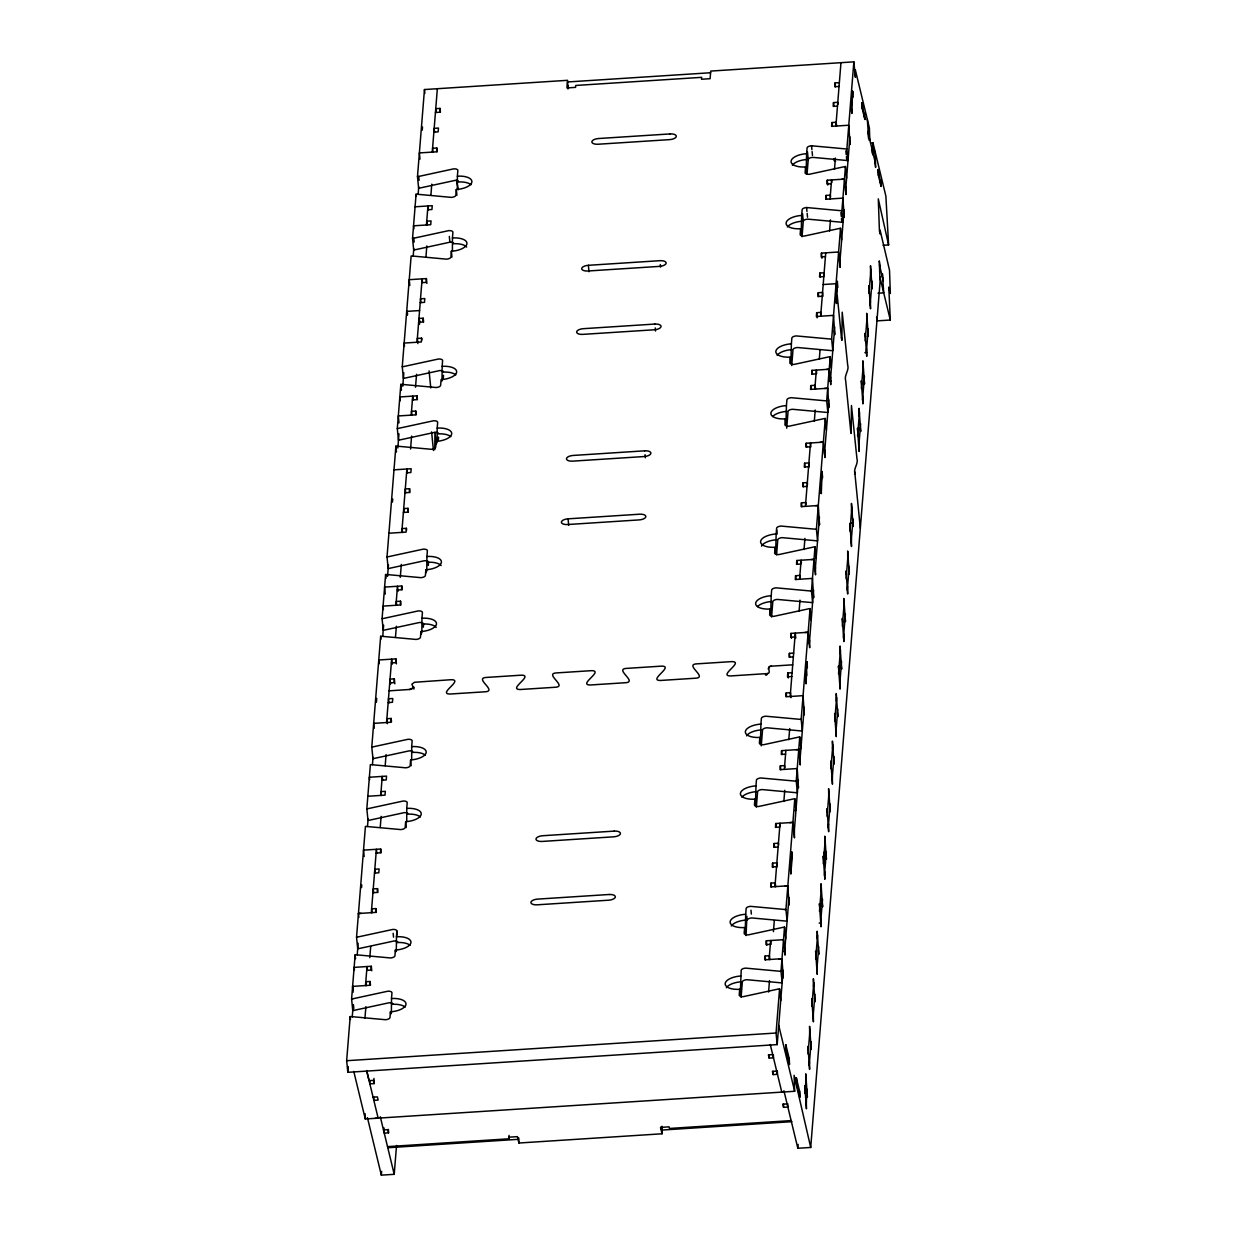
<?xml version="1.0" encoding="UTF-8"?>
<svg xmlns="http://www.w3.org/2000/svg" width="1237" height="1237" viewBox="0 0 1237 1237"><rect width="100%" height="100%" fill="white"/><g stroke="black" fill="none" stroke-linecap="round" stroke-linejoin="round"><path stroke-width="1.5" d="M434.775 449.742L434.96 432.378L436.352 444.176M860.333 528.276L854.968 474.173C853.066 468.313 858.803 463.952 856.885 458.107L851.458 405.504L851.149 433.476L850.84 432.378L845.706 380.872C843.804 375.012 849.556 370.636 847.639 364.776L842.211 312.172L841.887 340.144L841.438 337.747M792.159 857.782L791.649 851.659L790.83 873.941L792.159 857.782L791.587 851.984M805.55 677.69L806.06 683.798L806.988 661.687L805.55 677.69L806.122 683.489M820.78 487.548L821.291 493.656L822.11 471.374L820.78 487.548L821.353 493.331M836.011 297.406L836.521 303.513L837.341 281.232L836.011 297.406L836.583 303.189M851.242 107.263L851.767 113.371L852.633 91.105L851.242 107.263L851.829 113.046M783.145 970.287L777.192 1044.6L347.813 1072.309L346.654 1060.712L350.195 1016.598A4.314 1.871 -5.6 0 1 351.401 1016.613L385.542 1019.721A4.314 1.886 -5.7 0 0 389.98 1017.541L390.444 1011.835A15.091 6.587 -5.7 0 0 405.999 1004.212A15.091 6.587 -5.7 0 0 391.51 998.522L391.959 992.832A4.314 1.886 -5.7 0 0 387.83 991.208L352.839 998.785M353.998 1010.382A4.314 1.902 -5.6 0 1 352.746 1010.536L351.602 998.939L355.143 954.825A4.314 1.917 -5.7 0 1 356.38 954.809L390.49 957.964A4.314 1.886 -5.7 0 0 394.928 955.784L395.392 950.078A15.091 6.587 -5.7 0 0 410.947 942.455A15.091 6.587 -5.7 0 0 396.458 936.765L396.907 931.059A4.314 1.886 -5.6 0 0 392.778 929.435L357.787 937.012A4.314 1.902 -5.6 0 1 356.55 937.182L357.709 948.764A4.314 1.84 -5.8 0 0 358.916 948.563L393.923 941.017A4.314 1.886 -5.7 0 1 397.819 941.96M356.55 937.182L365.425 826.455A4.314 1.871 -5.6 0 1 366.631 826.486L400.773 829.579A4.314 1.886 -5.7 0 0 405.21 827.398L405.674 821.693A15.091 6.587 -5.7 0 0 421.229 814.07A15.091 6.587 -5.7 0 0 406.741 808.395L407.205 802.689A4.314 1.886 -5.7 0 0 403.061 801.05L368.069 808.642A4.314 1.902 -5.6 0 1 366.832 808.812L367.992 820.394A4.314 1.902 -5.6 0 0 369.229 820.239L404.205 812.647A4.314 1.886 -5.7 0 1 407.731 813.266M366.832 808.797L370.373 764.682A4.314 1.871 -5.6 0 1 371.595 764.698L405.721 767.806A4.314 1.886 -5.7 0 0 410.174 765.641L410.622 759.935A15.091 6.587 -5.7 0 0 426.193 752.312A15.091 6.587 -5.7 0 0 411.689 746.622L412.153 740.917A4.314 1.886 -5.7 0 0 408.009 739.293L373.017 746.87A4.314 1.871 -5.7 0 1 371.796 747.024L372.94 758.621A4.314 1.871 -5.7 0 0 374.162 758.451L409.153 750.874A4.314 1.886 -5.7 0 1 412.679 751.508M371.78 747.04L380.656 636.313A4.314 1.886 -5.7 0 1 381.877 636.313L416.003 639.436A4.314 1.886 -5.7 0 0 420.456 637.256L420.905 631.55A15.091 6.587 -5.7 0 0 436.475 623.927A15.091 6.587 -5.7 0 0 421.972 618.237L422.435 612.531A4.314 1.886 -5.7 0 0 418.292 610.908L383.3 618.5A4.314 1.886 -5.6 0 1 382.078 618.655L383.223 630.236A4.314 1.871 -5.7 0 0 384.444 630.081L419.436 622.505A4.314 1.886 -5.7 0 1 423.58 624.128L423.332 627.221M382.078 618.655L385.604 574.54A4.314 1.886 -5.7 0 1 386.825 574.54L420.951 577.664A4.314 1.886 -5.7 0 0 425.404 575.483L425.853 569.778A15.091 6.587 -5.7 0 0 441.423 562.155A15.091 6.587 -5.7 0 0 426.92 556.48L427.383 550.774A4.314 1.886 -5.7 0 0 423.24 549.151L388.263 556.727A4.314 1.886 -5.6 0 1 387.026 556.897L388.171 568.479A4.314 1.886 -5.6 0 0 389.408 568.324L424.384 560.732A4.314 1.886 -5.7 0 1 428.528 562.356L428.28 565.448M387.026 556.882L395.886 446.17A4.314 1.871 -5.6 0 1 397.108 446.17L431.234 449.294A4.314 1.886 -5.7 0 0 435.687 447.114L436.135 441.408A15.091 6.587 -5.7 0 0 451.706 433.785A15.091 6.587 -5.7 0 0 437.202 428.095L437.666 422.389A4.314 1.886 -5.6 0 0 433.522 420.766L398.546 428.358A4.314 1.886 -5.6 0 1 397.309 428.512L398.453 440.094A4.314 1.886 -5.6 0 0 399.69 439.955L434.666 432.362A4.314 1.886 -5.7 0 1 438.563 433.306M397.309 428.512L400.834 384.398A4.314 1.886 -5.7 0 1 402.056 384.398L436.182 387.521A4.314 1.886 -5.7 0 0 440.635 385.341L441.083 379.635A15.091 6.587 -5.7 0 0 456.654 372.012A15.091 6.587 -5.7 0 0 442.15 366.338L442.614 360.632A4.314 1.886 -5.7 0 0 438.47 359.008L403.494 366.585A4.314 1.871 -5.7 0 1 402.257 366.74L403.401 378.336A4.314 1.902 -5.6 0 0 404.654 378.182L439.614 370.59A4.314 1.886 -5.7 0 1 443.511 371.533M402.257 366.74L411.132 256.013A4.314 1.886 -5.7 0 1 412.354 256.013L446.48 259.151A4.314 1.886 -5.7 0 0 450.917 256.971L451.381 251.266A15.091 6.587 -5.7 0 0 466.937 243.643A15.091 6.587 -5.7 0 0 452.448 237.952L452.897 232.247A4.314 1.886 -5.7 0 0 448.753 230.623L413.776 238.215A4.314 1.886 -5.7 0 1 412.539 238.37L413.684 249.951A4.314 1.886 -5.7 0 0 414.921 249.797L449.912 242.205A4.314 1.886 -5.7 0 1 453.438 242.839M412.539 238.37L416.08 194.255A4.314 1.886 -5.7 0 1 417.302 194.255L451.428 197.379A4.314 1.886 -5.7 0 0 455.865 195.199L456.329 189.493A15.091 6.587 -5.7 0 0 471.885 181.87A15.091 6.587 -5.7 0 0 457.396 176.18L457.845 170.49A4.314 1.886 -5.7 0 0 453.701 168.85L418.724 176.443A4.314 1.886 -5.7 0 1 417.487 176.597L418.632 188.194A4.314 1.886 -5.7 0 0 419.869 188.024L454.86 180.447A4.314 1.886 -5.7 0 1 458.386 181.066M417.487 176.597L424.461 89.543L567.597 80.312L566.979 87.92L575.576 87.363L575.715 85.461L701.673 77.343L701.518 79.245L710.115 78.689L710.718 71.081L853.855 61.85L855.385 77.297L855.324 69.844L869.379 127.952L869.812 139.936A4.314 1.608 -2 0 1 868.869 139.967M361.56 887.609L361.776 884.965M376.419 702.214L376.728 698.348M392.454 502.036L392.732 499.068M407.421 315.188L407.576 313.208M422.25 130.194L422.497 127.024M347.813 1072.309L348.262 1066.557M352.236 1017L353.148 1005.588M357.215 954.809L358.142 943.305M367.497 826.44L368.1 819.049M372.445 764.667L373.048 757.26M382.743 636.297L383.625 625.195M387.537 576.365L388.464 564.83M397.819 448.01L398.963 433.816M402.767 386.222L403.834 372.863M413.204 256.013L413.792 248.606M418.152 194.224L418.74 186.818M365.487 985.564L367.018 966.545L367.404 970.411M371.332 912.674L376.404 849.293L376.79 853.159M380.733 795.422L382.248 776.403L382.635 780.269M386.562 722.532L391.65 659.151L392.16 664.3M395.964 605.28L397.479 586.261L397.989 591.41M401.793 532.389L406.88 469.009L407.267 472.874M411.194 415.137L412.71 396.118L413.096 399.984M417.039 342.247L422.111 278.866L422.435 282.175M426.425 224.979L427.956 205.976L428.327 209.842M432.27 152.105L437.341 88.724M419.513 324.264L419.791 320.739M364.961 1018.066L365.874 1006.655M369.801 957.67L370.698 946.568M380.238 827.46L381.12 816.358M385.186 765.688L386.068 754.57M395.469 637.318L396.366 626.216M400.278 577.385L401.314 564.428M410.56 449.031L411.596 436.073M415.508 387.243L416.544 374.285M425.93 257.033L426.827 245.931M430.893 195.245L431.775 184.143M366.183 985.626L365.796 981.761L370.095 981.482L369.786 985.286L352.607 986.399L352.993 990.249M354.385 969.947L354.138 967.38L371.316 966.267L371.007 970.071L366.709 970.349M372.012 912.736L371.641 908.87L375.924 908.592L375.631 912.396L358.452 913.509L358.838 917.375M373.62 892.774L373.234 888.908L377.532 888.63L377.223 892.434L372.925 892.712M364.173 856.561L363.523 850.128L380.702 849.015L380.393 852.819L376.11 853.097M387.367 723.691L386.872 718.728L391.17 718.45L390.861 722.253L373.682 723.367L374.177 728.33M390.536 684.076L390.042 679.113L394.34 678.835L394.031 682.638L389.732 682.917M379.14 663.836L378.754 659.986L395.933 658.873L395.639 662.676L391.34 662.955M396.644 605.341L396.257 601.476L400.556 601.197L400.247 605.001L383.083 606.099L383.424 609.532M385.295 594.038L384.599 587.096L401.778 585.982L401.468 589.786L397.185 590.064M402.489 532.451L402.102 528.586L406.401 528.307L406.092 532.111L388.913 533.224M404.082 512.474L403.71 508.623L407.994 508.345L407.7 512.149L403.401 512.427M405.659 492.836L405.272 488.971L409.571 488.692L409.261 492.496L404.978 492.774M411.875 415.184L411.504 411.333L415.787 411.055L415.493 414.859L398.314 415.957L398.994 422.915M400.216 400.803L399.829 396.953L417.008 395.84L416.699 399.644L412.416 399.922M417.843 343.592L417.333 338.443L421.631 338.165L421.322 341.969L404.159 343.066L404.484 346.391M419.328 322.331L418.941 318.481L423.224 318.203L422.93 322.007L418.632 322.269M409.803 285.484L409.231 279.686L426.409 278.588L426.1 282.392L421.802 282.67M432.95 152.151L432.579 148.301L436.862 148.023L436.568 151.826L419.389 152.924L419.992 159.109M436.027 111.577L435.749 108.686L440.032 108.408L439.738 112.211L435.439 112.49M391.371 1013.196L391.51 998.537M396.319 951.423L396.458 936.765M406.726 821.569L406.741 808.379M411.674 759.812L411.689 746.622M421.832 632.911L421.972 618.237M426.78 571.138L426.92 556.48M437.078 442.769L437.202 428.095M442.026 380.996L442.15 366.338M452.417 251.142L452.448 237.952M457.365 189.369L457.396 176.18M438.315 440.156L438.563 437.063M443.263 378.398L443.511 375.306M396.536 1145.477L394.216 1174.315L381.336 1175.15L381.645 1171.3M791.896 1121.665L661.656 1130.077L661.95 1126.273M780.733 1000.486L779.573 988.904A4.314 1.917 -5.6 0 0 778.32 989.028L743.36 996.635A4.314 1.886 -5.6 0 1 739.216 995.012L739.68 989.306L740.252 995.105L741.195 970.303A4.314 1.886 -5.7 0 1 745.648 968.123L779.774 971.246A4.314 1.886 -5.7 0 0 780.995 971.261L782.14 982.827A4.299 1.871 -5.6 0 1 780.934 982.812L746.792 979.704A4.314 1.886 -5.7 0 0 742.339 981.884L741.102 997.331M784.722 909.473L750.596 906.35A4.314 1.886 -5.7 0 0 746.143 908.53L745.695 914.236A15.091 6.587 -5.7 0 0 730.124 921.859A15.091 6.587 -5.7 0 0 744.628 927.549L744.164 933.255A4.314 1.886 -5.7 0 0 748.308 934.878L783.284 927.286A4.314 1.855 -5.7 0 1 784.521 927.147L785.681 938.713M756.348 807.189L757.585 791.742A4.314 1.886 -5.7 0 1 762.023 789.562L796.149 792.685A4.299 1.871 -5.6 0 0 797.37 792.685L796.226 781.104A4.314 1.871 -5.6 0 1 795.004 781.088L760.879 777.98A4.314 1.886 -5.7 0 0 756.425 780.16L755.977 785.866A15.091 6.587 -5.7 0 0 740.406 793.489A15.091 6.587 -5.7 0 0 754.91 799.164L754.446 804.87A4.314 1.886 -5.7 0 0 758.59 806.493L793.582 798.916A4.314 1.871 -5.7 0 1 794.803 798.762L795.963 810.343A4.314 1.871 -5.7 0 0 794.726 810.513M761.25 745.865L762.533 729.969A4.314 1.886 -5.7 0 1 766.971 727.789L801.097 730.928A4.314 1.886 -5.7 0 0 802.318 730.928L801.174 719.331A4.314 1.886 -5.7 0 1 799.952 719.331L765.827 716.208A4.314 1.886 -5.7 0 0 761.373 718.388L760.925 724.093A15.091 6.587 -5.7 0 0 745.354 731.716A15.091 6.587 -5.7 0 0 759.858 737.407L759.394 743.112A4.314 1.886 -5.7 0 0 763.538 744.736L798.53 737.144A4.314 1.902 -5.6 0 1 799.767 736.974L800.911 748.571A4.314 1.871 -5.7 0 0 799.674 748.741M771.579 617.047L772.816 601.599A4.314 1.886 -5.7 0 1 777.253 599.419L811.379 602.543A4.314 1.886 -5.7 0 0 812.601 602.558L811.457 590.961A4.314 1.886 -5.7 0 1 810.235 590.961L776.109 587.838A4.314 1.886 -5.7 0 0 771.672 590.018L771.208 595.708A15.091 6.587 -5.7 0 0 755.652 603.347A15.091 6.587 -5.7 0 0 770.141 609.021L769.677 614.727A4.314 1.886 -5.6 0 0 773.821 616.351L808.812 608.774A4.314 1.886 -5.6 0 1 810.049 608.604L811.194 620.201M776.558 554.841L777.764 539.827A4.314 1.886 -5.7 0 1 782.201 537.647L816.327 540.77A4.314 1.886 -5.7 0 0 817.549 540.77L816.405 529.189A4.314 1.871 -5.6 0 1 815.183 529.189L781.057 526.065A4.314 1.886 -5.7 0 0 776.62 528.245L776.156 533.951A15.091 6.587 -5.7 0 0 760.6 541.574A15.091 6.587 -5.7 0 0 775.089 547.264L774.64 552.97A4.314 1.886 -5.6 0 0 778.769 554.593L813.76 547.001A4.314 1.871 -5.7 0 1 814.997 546.847L816.142 558.428M786.701 428.218L788.046 411.457A4.314 1.886 -5.7 0 1 792.5 409.277L826.625 412.4A4.314 1.886 -5.7 0 0 827.847 412.4L826.687 400.819A4.314 1.871 -5.6 0 1 825.481 400.803L791.34 397.695A4.314 1.886 -5.7 0 0 786.902 399.86L786.438 405.566A15.091 6.587 -5.7 0 0 770.883 413.189A15.091 6.587 -5.7 0 0 785.371 418.879L784.923 424.585A4.314 1.886 -5.7 0 0 789.067 426.208L824.043 418.632A4.314 1.886 -5.7 0 1 825.28 418.477L826.424 430.059M791.726 365.58L792.994 349.684A4.314 1.886 -5.7 0 1 797.448 347.504L831.573 350.628A4.314 1.871 -5.6 0 0 832.795 350.628L831.635 339.046A4.314 1.871 -5.6 0 1 830.429 339.031L796.288 335.923A4.314 1.886 -5.7 0 0 791.85 338.103L791.386 343.809A15.091 6.587 -5.7 0 0 775.831 351.432A15.091 6.587 -5.7 0 0 790.319 357.106L789.871 362.812A4.314 1.886 -5.7 0 0 794.015 364.436L828.991 356.859A4.314 1.886 -5.7 0 1 830.228 356.704L831.372 368.286M802.04 236.762L803.277 221.315A4.314 1.886 -5.7 0 1 807.73 219.135L841.856 222.258A4.314 1.886 -5.7 0 0 843.077 222.258L841.918 210.677A4.314 1.886 -5.7 0 1 840.696 210.677L806.586 207.538A4.314 1.886 -5.7 0 0 802.133 209.718L801.669 215.424A15.091 6.587 -5.7 0 0 786.113 223.047A15.091 6.587 -5.7 0 0 800.602 228.737L800.153 234.442A4.314 1.886 -5.7 0 0 804.297 236.066L839.274 228.474A4.314 1.886 -5.7 0 1 840.511 228.319L841.655 239.901M807.034 174.371L808.225 159.542A4.314 1.886 -5.7 0 1 812.678 157.362L846.804 160.485A4.314 1.886 -5.7 0 0 848.025 160.485L846.881 148.904A4.314 1.886 -5.7 0 1 845.66 148.904L811.534 145.78A4.314 1.886 -5.7 0 0 807.081 147.961L806.617 153.666A15.091 6.587 -5.7 0 0 791.062 161.289A15.091 6.587 -5.7 0 0 805.55 166.964L805.101 172.67A4.314 1.886 -5.7 0 0 809.245 174.293L844.222 166.717A4.314 1.871 -5.7 0 1 845.459 166.562L846.603 178.143M745.695 914.236L745.2 933.332L744.628 927.549M755.977 785.866L755.482 804.962L754.91 799.164M760.925 724.093L760.43 743.19L759.858 737.407M771.208 595.708L770.713 614.82L770.141 609.021M776.156 533.951L775.661 553.047L775.089 547.264M786.438 405.566L785.943 424.678L785.371 418.879M791.386 343.809L790.891 362.905L790.319 357.106M801.669 215.424L801.189 234.535L800.602 228.737M806.617 153.666L806.137 172.763L805.55 166.964M746.05 935.574L746.916 916.261M769.801 959.587L769.414 955.722L765.131 956L764.822 959.804L782 958.69L783.222 977.941L782.835 974.091M784.969 947.465L785.047 955.134L783.516 939.687L766.337 940.785L766.043 944.589L770.326 944.31M775.645 886.697L775.259 882.831L770.96 883.11L770.666 886.914L787.83 885.816L789.067 905.067L788.68 901.201M777.238 866.735L776.851 862.869L772.568 863.148L772.259 866.951L776.558 866.673M778.63 845.149L778.429 843.217L774.146 843.495L773.836 847.299L778.135 847.02M794.37 830.213L794.448 837.882L792.917 822.419L775.738 823.533L775.429 827.337L779.727 827.058M784.846 767.512L784.66 765.579L780.361 765.858L780.052 769.661L797.231 768.548L798.453 787.799L798.066 783.949M800.2 757.322L800.277 764.992L798.746 749.545L781.583 750.643L781.274 754.446L785.572 754.168M790.984 697.653L790.489 692.689L786.191 692.967L785.897 696.771L803.076 695.658L804.297 714.909L803.911 711.059M792.097 672.727L787.799 673.005L787.49 676.809L791.788 676.531M793.659 653.074L789.376 653.352L789.067 657.156L793.365 656.878M809.601 640.07L809.678 647.724L808.148 632.277L790.969 633.39L790.659 637.194L794.958 636.916M800.076 577.37L799.891 575.437L795.592 575.715L795.283 579.519L812.462 578.406L813.683 597.657L813.312 593.791M815.446 567.18L815.523 574.849L813.992 559.387L796.814 560.5L796.504 564.304L800.803 564.026M805.921 504.48L805.72 502.547L801.437 502.825L801.128 506.629L818.306 505.516L819.528 524.766L819.141 520.916M807.514 484.517L807.328 482.585L803.029 482.863L802.72 486.667L807.019 486.388M809.276 466.797L808.905 462.932L804.607 463.21L804.297 467.014L808.596 466.736M824.832 449.928L824.909 457.582L823.378 442.135L806.199 443.248L805.906 447.052L810.189 446.773M815.508 389.16L815.121 385.295L810.823 385.573L810.529 389.377L827.692 388.263L828.929 407.514L828.543 403.649M830.676 377.038L830.754 384.692L829.223 369.245L812.044 370.358L811.735 374.162L816.033 373.883M821.152 314.337L820.966 312.404L816.667 312.683L816.358 316.486L833.537 315.373L834.759 334.624L834.387 330.758M822.945 296.308L822.559 292.442L818.26 292.721L817.966 296.524L822.249 296.246M824.321 274.722L824.136 272.789L819.837 273.068L819.528 276.872L823.827 276.593M840.062 259.77L840.139 267.439L838.609 251.992L821.445 253.106L821.136 256.909L825.435 256.631M830.553 197.085L830.352 195.152L826.053 195.431L825.759 199.234L842.923 198.121L844.16 217.372L843.773 213.506M845.907 186.895L845.984 194.549L844.454 179.102L827.275 180.215L826.981 184.019L831.264 183.741M836.583 126.128L836.197 122.262L831.898 122.54L831.589 126.344L848.768 125.231L850.005 144.482L849.618 140.616M837.99 104.233L837.789 102.3L833.506 102.578L833.197 106.367L837.495 106.104M839.366 82.647L835.068 82.925L834.774 86.729L839.057 86.451M769.12 959.525L770.636 940.507L771.022 944.372M774.95 886.635L780.037 823.254L780.284 825.837M784.351 769.383L785.866 750.364M790.18 696.493L795.267 633.112L795.762 638.076M799.581 579.241L801.112 560.222L801.36 562.804M805.426 506.35L810.498 442.97L810.884 446.835M814.812 389.098L816.343 370.079L816.667 373.388M820.657 316.208L825.728 252.827M830.042 198.956L831.573 179.937L831.821 182.504M835.887 126.066L840.959 62.685M768.579 992.028L769.507 980.616M773.419 931.647L774.316 920.529M783.856 801.421L784.753 790.319M788.804 739.649L789.701 728.547M799.087 611.279L799.983 600.177M804.035 549.506L804.931 538.389M814.317 421.137L815.214 410.035M819.281 359.364L820.023 350.102M829.563 230.994L830.444 219.892M834.511 169.206L835.392 158.104M777.192 1044.6L776.047 1033.019L779.573 988.904M780.995 971.246L784.521 927.131M794.803 798.762L785.943 909.473L787.088 921.07A4.314 1.886 -5.7 0 1 785.851 921.07L751.74 917.947A4.314 1.886 -5.7 0 0 747.287 920.112M796.226 781.104L799.751 736.989M801.174 719.331L810.049 608.604M811.457 590.961L814.997 546.847M816.405 529.189L825.28 418.462M826.687 400.819L830.228 356.704M831.635 339.046L840.511 228.319M841.918 210.677L845.459 166.562M846.881 148.904L853.855 61.85M784.675 951.268L788.99 897.397M794.061 834.016L798.375 780.145M799.906 761.126L804.22 707.255M809.292 643.874L813.606 589.987M815.137 570.984L819.451 517.112M824.522 453.732L828.852 399.845M830.367 380.841L834.681 326.955M839.768 263.574L844.082 209.702M845.598 190.699L849.912 136.812M880.218 268.089L879.291 260.899L880.048 282.082L810.714 1147.457L797.834 1148.276L798.143 1144.441M804.9 1093.4L806.153 1077.721M808.055 1053.955L809.957 1030.189M811.874 1006.408L813.776 982.642M815.678 958.876L817.58 935.11M819.482 911.344L821.383 887.578M823.285 863.813L825.203 840.031M827.105 816.265L829.006 792.5M830.908 768.734L832.81 744.968M834.712 721.202L836.629 697.436M838.531 673.655L840.433 649.889M842.335 626.123L844.237 602.357M846.139 578.591L848.041 554.825M849.958 531.06L851.86 507.294M857.566 435.981L859.468 412.215M861.369 388.449L863.287 364.683M865.189 340.917L867.091 317.136M868.992 293.37L870.894 269.604M806.045 1104.997L807.297 1089.302M809.214 1065.536L811.116 1041.77M813.018 1018.005L814.92 994.239M816.822 970.457L818.724 946.692M820.626 922.926L822.543 899.16M824.445 875.394L826.347 851.628M828.249 827.862L830.151 804.081M832.053 780.315L833.97 756.549M835.872 732.783L837.774 709.017M839.676 685.252L841.577 661.486M843.479 637.72L845.381 613.939M847.299 590.173L849.201 566.407M851.102 542.641L853.004 518.875M858.71 447.562L860.627 423.796M862.529 400.03L864.431 376.264M866.333 352.499L868.235 328.733M870.137 304.967L872.054 281.186M820.935 919.122L821.012 926.791L819.404 903.675L819.791 907.541M851.551 511.082L851.473 503.428L853.082 526.545L852.695 522.679M866.642 348.695L866.72 356.364L865.111 333.248L865.483 337.113M413.962 689.04L411.89 684.247L414.395 682.283L451.041 679.716C464.463 679.484 436.847 694.251 450.253 694.019L484.966 691.792C498.094 691.236 473.338 677.984 486.466 677.428L521.179 675.186C534.585 674.969 506.969 689.72 520.39 689.504L555.104 687.262C568.216 686.705 543.476 673.454 556.604 672.913L591.317 670.67C604.723 670.439 577.107 685.205 590.513 684.973L625.226 682.731C638.354 682.19 613.614 668.939 626.726 668.382L661.439 666.14C674.861 665.923 647.245 680.675 660.651 680.458L695.364 678.216C708.492 677.66 683.736 664.408 696.864 663.852L731.577 661.625C744.983 661.393 717.367 676.16 730.789 675.928L765.502 673.686C774.207 674.304 763.677 665.506 772.414 666.109L792.731 664.81M389.098 690.834L410.452 689.411L413.529 688.05L413.653 686.705M841.933 339.989L841.516 338.428M413.807 687.602L409.416 689.535M769.538 666.774L768.177 668.939M770.404 666.465L771.393 666.233M353.983 1010.366L388.975 1002.79A4.314 1.886 -5.7 0 1 392.871 1003.733M710.656 72.736L567.536 81.967L567.783 88.817M433.862 132.127L438.161 131.849L438.47 128.06L434.172 128.323L434.558 132.189M415.075 206.795L432.239 205.698L431.945 209.501L427.646 209.78M883.079 245.297L888.599 244.941L885.878 196.111L872.966 142.781A4.314 1.608 -2 0 0 871.76 142.92M588.364 265.306L659.939 260.682A6.463 2.83 -5.7 0 1 666.14 263.125A6.463 2.83 -5.7 0 1 659.476 266.388L587.915 270.996A6.463 2.83 -5.7 0 1 581.699 268.568A6.463 2.83 -5.7 0 1 588.364 265.306L589.013 271.738M420.209 302.632L424.507 302.354L424.801 298.55L420.518 298.828L420.889 302.694M419.575 310.549L406.695 311.384L406.973 314.275M823.193 284.51L836.073 283.69L836.645 289.473M878.007 293.231L883.728 292.86L882.383 273.686L882.538 277.676M888.599 244.941L878.285 198.863L879.43 230.84L880.203 234.04L880.064 230.036L889.511 270.192L890.346 293.509L888.8 287.123L890.3 320.027L877.42 320.862L876.523 317.167M864.879 352.7L867.029 352.56M828.914 381.027L831.063 380.888M394 469.844L411.163 468.73L410.87 472.534L406.571 472.812M568.061 518.829L639.622 514.205A6.463 2.83 -5.7 0 1 645.838 516.649A6.463 2.83 -5.7 0 1 639.158 519.911L567.597 524.534A6.463 2.83 -5.7 0 1 561.382 522.091A6.463 2.83 -5.7 0 1 568.061 518.829L568.695 525.261M851.242 522.88L853.391 522.741M388.171 702.57L392.454 702.291L392.763 698.488L388.464 698.766L388.897 703.111M381.939 780.207L386.238 779.928L386.547 776.125L369.368 777.238L369.616 779.805M367.837 796.257L385.016 795.144L385.325 791.34L381.027 791.618L381.413 795.484M374.502 873.059L378.8 872.781L379.11 868.977L374.811 869.255L375.198 873.121M358.452 913.509L361.018 913.339M819.172 923.127L821.322 922.988M783.207 951.469L785.356 951.33M346.654 1060.712L776.047 1033.019M772.708 1054.62L768.409 1054.898L769.182 1058.099L773.481 1057.821L773.372 1054.821M373.976 1078.432L374.162 1083.581L369.863 1083.859L369.755 1080.86M373.079 1097.173L377.378 1096.894L378.151 1100.08L373.852 1100.358L373.729 1096.941M776.697 1071.134L772.414 1071.412L773.187 1074.597L777.47 1074.319L777.346 1070.902M353.767 1071.412L365.271 1118.975L794.664 1091.281L794.092 1075.293L810.714 1147.457M383.47 1129.922L387.769 1129.644L388.542 1132.829L384.243 1133.107L384.058 1127.974M787.103 1103.883L782.805 1104.162L783.578 1107.347L787.876 1107.069L787.753 1103.651M387.521 1146.637L509.18 1138.782L509.056 1135.365M791.139 1120.598L669.48 1128.453L669.093 1126.845L660.512 1127.402L662.058 1133.788L518.922 1143.019L517.375 1136.633L508.794 1137.19L509.18 1138.782M388.279 1147.704L518.519 1139.308M841.871 179.272L844.454 179.102M826.641 369.415L829.223 369.245M824.476 388.464L827.692 388.263M820.162 442.351L823.378 442.135M815.724 505.686L818.306 505.516M811.41 559.557L813.992 559.387M804.931 632.494L808.148 632.277M796.18 749.699L798.746 749.545M789.685 822.636L792.917 822.419M785.263 885.97L787.83 885.816L788.216 889.666M778.769 958.907L782 958.69M374.935 1118.356L378.151 1118.14L366.647 1070.577M789.422 1064.469L789.206 1058.578L785.835 1044.77L786.098 1050.723L789.422 1064.469L789.16 1058.315M862.019 102.64L862.174 108.361L864.91 119.525L862.019 102.64L862.235 108.64M878.208 169.546L878.363 175.267L881.1 186.431L878.208 169.546L878.425 175.546M796.334 1077.736L796.489 1083.473L799.86 1097.281L799.612 1091.328L796.334 1077.736L796.551 1083.736M867.755 131.447L875.487 163.392M879.445 264.904L883.311 280.876M879.863 276.887L890.3 320.027M778.722 1025.411L794.664 1091.281M783.918 1090.74L797.834 1148.276M770.264 1044.538L781.784 1092.116M456.438 179.767L458.308 189.74M374.162 1083.581L373.388 1080.38L369.09 1080.659L366.863 1071.474M380.3 1116.779L394.216 1174.315M367.42 1117.614L381.336 1175.15M852.525 91.414L853.097 97.197M870.601 273.408L870.508 265.739L872.131 288.855L871.745 284.989M869.302 289.566L868.915 285.716L870.523 308.817L870.446 301.163M866.781 320.94L866.704 313.286L868.312 336.387L867.941 332.537M845.845 150.837L846.232 154.702M846.417 156.62L846.804 160.485M835.068 82.925L835.454 86.791M862.978 368.487L862.9 360.817L864.508 383.934L864.122 380.068M833.506 102.578L833.877 106.428M861.679 384.645L861.292 380.78L862.916 403.896L862.823 396.227M831.898 122.54L832.285 126.406M840.897 212.594L841.284 216.46M841.469 218.392L841.856 222.258M859.174 416.019L859.096 408.349L860.705 431.466L860.318 427.6M857.875 432.177L857.488 428.311L859.096 451.428L859.019 443.758M827.275 180.215L827.754 185.04M837.279 281.557L837.866 287.355M837.217 295.272L841.438 337.794M826.053 195.431L826.44 199.281M850.252 527.256L849.881 523.39L851.489 546.507L851.412 538.837M811.534 145.78L811.905 149.646M812.106 151.563L812.477 155.429M821.445 253.106L821.956 258.255M819.837 273.068L820.224 276.933M807.467 151.811L808.225 159.542M847.747 558.629L847.67 550.96L849.278 574.076L848.891 570.211M846.448 574.788L846.062 570.922L847.67 594.038L847.592 586.369M818.26 292.721L818.647 296.571M806.586 207.538L806.957 211.403M807.158 213.336L807.529 217.202M816.667 312.683L817.178 317.832M843.928 606.161L843.85 598.492L845.459 621.608L845.087 617.742M802.519 213.584L803.277 221.315M842.644 622.319L842.258 618.469L843.866 641.57L843.789 633.916M812.044 370.358L812.431 374.223M822.048 471.699L822.62 477.497M840.124 653.693L840.047 646.039L841.655 669.14L841.268 665.29M810.823 385.573L811.209 389.439M838.825 669.866L838.454 666.001L840.062 689.117L839.985 681.448M836.32 701.24L836.243 693.57L837.851 716.687L837.464 712.821M835.021 717.398L834.635 713.533L836.243 736.649L836.166 728.98M806.199 443.248L806.586 447.114M804.607 463.21L804.993 467.076M832.516 748.772L832.424 741.102L834.047 764.219L833.661 760.353M831.218 764.93L830.831 761.064L832.439 784.181L832.362 776.511M803.029 482.863L803.416 486.729M801.437 502.825L801.808 506.691M828.697 796.303L828.62 788.634L830.228 811.75L829.857 807.885M827.398 812.462L827.027 808.611L828.635 831.712L828.558 824.058M796.814 560.5L797.2 564.366M824.893 843.835L824.816 836.181L826.424 859.282L826.038 855.432M806.818 661.841L807.39 667.64M806.184 669.774L806.756 675.557M824.244 851.922L825.388 863.503M795.592 575.715L795.979 579.581M823.595 860.009L823.208 856.143L824.832 879.26L824.739 871.59M821.09 891.382L821.012 883.713L822.62 906.829L822.234 902.964M790.969 633.39L791.464 638.354M789.376 653.352L789.701 656.661M776.805 530.178L777.192 534.044M817.27 938.914L817.193 931.245L818.801 954.361L818.43 950.495M815.987 955.072L815.6 951.207L817.209 974.323L817.131 966.669M787.799 673.005L788.294 677.969M786.191 692.967L786.531 696.276M813.467 986.446L813.389 978.792L814.997 1001.893L814.611 998.043M812.168 1002.619L811.781 998.754L813.405 1021.87L813.327 1014.201M781.583 750.643L781.954 754.508M809.663 1033.993L809.586 1026.323L811.194 1049.44L810.807 1045.574M780.361 765.858L780.748 769.723M790.319 867.833L790.891 873.631M808.364 1050.151L807.977 1046.286L809.586 1069.402L809.508 1061.733M767.435 673.361L766.615 675.031M765.502 673.686L765.641 675.139M805.844 1081.525L805.766 1073.855L807.374 1096.972L807.003 1093.106M805.21 1089.596L804.823 1085.746L806.431 1108.847L806.354 1101.193M775.738 823.533L776.125 827.398M774.146 843.495L774.517 847.36M772.568 863.148L772.955 867.013M770.96 883.11L771.347 886.975M766.337 940.785L766.785 945.3M765.131 956L765.502 959.866M750.983 910.216L751.354 914.081M660.311 264.548L660.573 267.115M655.239 327.929L655.548 331.021M645.08 454.69L645.389 457.783M568.077 85.276L568.417 88.585M661.316 1126.752L661.656 1130.077M456.329 189.493L456.901 195.291M440.032 108.408L440.418 112.273M451.381 251.266L451.953 257.064M449.325 236.422L449.912 242.205M436.862 148.023L437.249 151.873M424.461 89.543L424.848 93.409M427.121 225.041L426.734 221.191L431.033 220.913L430.723 224.717L413.545 225.814L413.854 228.907M418.724 176.443L419.111 180.308M426.409 278.588L426.889 283.412M416.08 194.255L416.266 196.188M429.084 370.93L430.77 387.923M423.224 318.203L423.611 322.053M413.776 238.215L414.163 242.065M431.605 431.914L433.445 450.515M421.631 338.165L421.817 340.098M417.008 395.84L417.395 399.706M415.787 411.055L416.173 414.905M425.853 569.778L426.147 572.685M400.834 384.398L401.422 390.196M409.571 488.692L409.957 492.558M420.905 631.55L421.198 634.442M407.994 508.345L408.38 512.211M406.401 528.307L406.586 530.24M395.886 446.17L396.474 451.953M401.778 585.982L402.164 589.848M400.556 601.197L400.943 605.063M410.622 759.935L411.194 765.718M395.933 658.873L396.428 663.836M385.604 574.54L385.99 578.406M394.34 678.835L394.835 683.798M405.674 821.693L406.246 827.491M391.17 718.45L391.495 721.759M380.656 636.313L380.95 639.204M396.907 931.059L397.293 934.925M395.392 950.078L395.577 952.011M393.15 933.301L393.536 937.151M380.702 849.015L381.089 852.881M390.444 1011.835L390.691 1014.417M377.532 888.63L377.919 892.495M375.924 908.592L376.311 912.458M371.316 966.267L371.749 970.782M370.095 981.482L370.481 985.348M355.143 954.825L355.529 958.69M354.138 967.38L354.37 969.7M352.607 986.399L353.179 992.182M353.411 1004.583L353.797 1008.433M350.195 1016.598L350.473 1019.489M854.968 474.204L854.782 471.792M880.79 180.2L881.007 186.199M875.054 151.409L875.626 167.397L874.714 160.207M872.966 142.781L873.399 154.764A4.314 1.608 -2 0 0 872.781 154.826M871.869 145.92L872.116 153.125M868.529 134.647L868.668 138.637L867.323 119.448M864.601 113.294L864.818 119.293M833.985 158.831L834.032 160.331A4.314 1.608 -2 0 0 835.563 161.367M799.55 1091.049L799.767 1097.049M785.928 1045.002L786.144 1050.986M783.454 1103.93L783.578 1107.347M773.063 1071.18L773.187 1074.597M769.058 1054.666L769.182 1058.099M661.81 1126.938L662.058 1133.788M518.736 1137.885L518.922 1143.019M388.418 1129.412L388.542 1132.829M365.085 1113.656L365.271 1118.975M785.943 909.52A4.314 1.917 -5.8 0 1 784.691 909.504M352.823 998.769A4.314 1.855 -5.7 0 1 351.602 998.924M397.031 942.563A15.091 6.587 -5.7 0 1 410.127 945.331M392.083 1004.32A15.091 6.587 -5.7 0 1 405.179 1007.088M731.299 925.987A15.091 6.587 -5.7 0 1 746.267 920.034M739.68 989.306A15.091 6.587 -5.7 0 1 725.176 983.631A15.091 6.587 -5.7 0 1 740.747 976.008M726.351 987.76A15.091 6.602 -5.7 0 1 741.319 981.791M412.261 752.405A15.091 6.587 -5.7 0 1 425.358 755.188M407.313 814.178A15.091 6.587 -5.7 0 1 420.41 816.946M746.529 735.845A15.091 6.587 -5.7 0 1 761.497 729.876M741.891 797.169A15.091 6.587 -5.7 0 1 756.549 791.649M442.738 372.121A15.091 6.587 -5.7 0 1 455.788 374.857M437.79 433.893A15.091 6.587 -5.7 0 1 450.84 436.63M777.13 355.359A15.091 6.587 -5.7 0 1 791.958 349.592M772.708 416.467A15.091 6.587 -5.7 0 1 787.01 411.364M457.968 181.978A15.091 6.587 -5.7 0 1 471.019 184.715M453.02 243.735A15.091 6.587 -5.7 0 1 466.658 247.044M792.36 165.201A15.091 6.587 -5.7 0 1 807.204 159.449M787.412 226.974A15.091 6.587 -5.7 0 1 802.256 221.222M427.492 562.278A15.091 6.587 -5.6 0 1 441.13 565.572M422.544 624.036A15.091 6.587 -5.7 0 1 436.182 627.345M761.513 546.135A15.091 6.587 -5.7 0 1 776.728 539.749M757.477 606.609A15.091 6.587 -5.7 0 1 771.78 601.507M670.083 133.921L598.522 138.529A6.463 2.83 -5.7 0 0 591.858 141.807A6.463 2.83 -5.7 0 0 598.074 144.234L669.634 139.626A6.463 2.83 -5.7 0 0 676.299 136.364A6.463 2.83 -5.7 0 0 670.083 133.921M654.852 324.063L583.292 328.686A6.463 2.83 -5.7 0 0 576.628 331.949A6.463 2.83 -5.7 0 0 582.828 334.377L654.404 329.769A6.463 2.83 -5.7 0 0 661.068 326.506A6.463 2.83 -5.7 0 0 654.852 324.063M644.693 450.825L573.133 455.448A6.463 2.814 -5.7 0 0 566.469 458.711A6.463 2.814 -5.7 0 0 572.685 461.138L644.245 456.53A6.463 2.83 -5.7 0 0 650.909 453.268A6.463 2.83 -5.7 0 0 644.693 450.825M614.232 831.109L542.672 835.733A6.463 2.83 -5.7 0 0 535.992 838.995A6.463 2.83 -5.7 0 0 542.208 841.438L613.768 836.815A6.463 2.83 -5.7 0 0 620.448 833.552A6.463 2.83 -5.7 0 0 614.232 831.109M609.161 894.49L537.585 899.113A6.463 2.83 -5.7 0 0 530.92 902.376A6.463 2.83 -5.7 0 0 537.136 904.819L608.697 900.196A6.463 2.83 -5.7 0 0 615.361 896.933A6.463 2.83 -5.7 0 0 609.161 894.506"/></g></svg>
